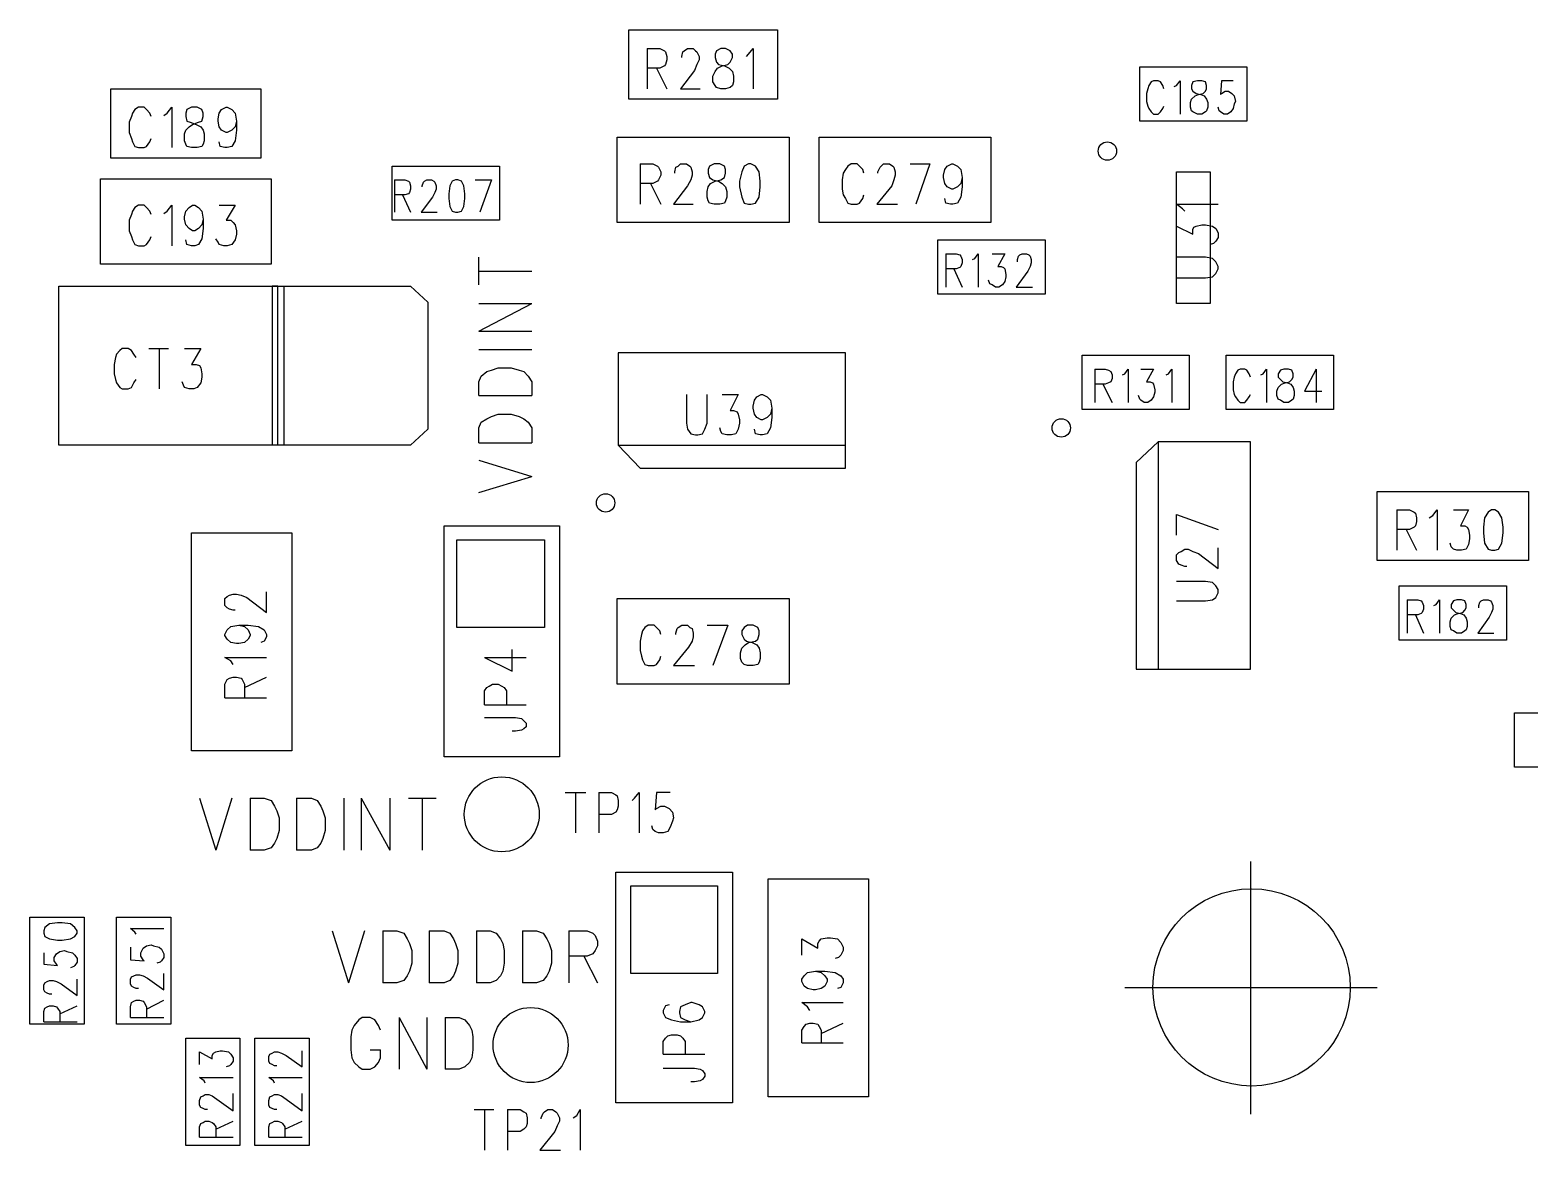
# Model space of a CAD drawing. Extents: x 11.9 to 28.1, y 10.8 to 21.2.
# Drawn here: x 18.589 to 19.889, y 17.65 to 18.621 of the extents above; entities that cross this region are included whole.
import ezdxf

# ---------------------------------------------------------------- set-up
doc = ezdxf.new("R2010")
doc.units = 0
doc.header["$MEASUREMENT"] = 0
doc.layers.add('LAYNR1', color=2, linetype='Continuous')

msp = doc.modelspace()

# ---------------------------------------------------------------- linework, layer by layer
at = {"layer": 'LAYNR1', "color": 7}
for points in [[(19.108, 18.561), (19.108, 18.621)], [(19.108, 18.621), (19.237, 18.621)], [(19.237, 18.621), (19.237, 18.561)], [(19.124, 18.605), (19.124, 18.57)], [(19.124, 18.605), (19.135, 18.605), (19.139, 18.603), (19.14, 18.602), (19.141, 18.598), (19.141, 18.595), (19.14, 18.591), (19.139, 18.59), (19.135, 18.588), (19.124, 18.588)], [(19.154, 18.597), (19.154, 18.598), (19.155, 18.602), (19.156, 18.603), (19.159, 18.605), (19.164, 18.605), (19.166, 18.603), (19.167, 18.602), (19.169, 18.598), (19.169, 18.595), (19.167, 18.591), (19.165, 18.586), (19.153, 18.57), (19.17, 18.57)], [(19.21, 18.598), (19.212, 18.6), (19.216, 18.605), (19.216, 18.57)], [(19.132, 18.588), (19.141, 18.57)], [(19.551, 18.542), (19.551, 18.589)], [(19.551, 18.589), (19.644, 18.589)], [(19.644, 18.589), (19.644, 18.542)], [(18.659, 18.51), (18.659, 18.57)], [(18.659, 18.57), (18.789, 18.57)], [(18.789, 18.57), (18.789, 18.51)], [(19.572, 18.57), (19.571, 18.573), (19.569, 18.576), (19.567, 18.577), (19.563, 18.577), (19.561, 18.576), (19.559, 18.573), (19.558, 18.57), (19.557, 18.566), (19.557, 18.559), (19.558, 18.555), (19.559, 18.553), (19.561, 18.55), (19.563, 18.548), (19.567, 18.548), (19.569, 18.55), (19.571, 18.553), (19.572, 18.555)], [(19.581, 18.572), (19.583, 18.573), (19.586, 18.577), (19.586, 18.548)], [(19.632, 18.577), (19.622, 18.577), (19.621, 18.565), (19.622, 18.566), (19.625, 18.568), (19.628, 18.568), (19.631, 18.566), (19.633, 18.564), (19.634, 18.559), (19.633, 18.557), (19.632, 18.553), (19.63, 18.55), (19.627, 18.548), (19.624, 18.548), (19.621, 18.55), (19.62, 18.551), (19.619, 18.554)], [(19.237, 18.561), (19.108, 18.561)], [(18.694, 18.546), (18.693, 18.549), (18.69, 18.552), (18.688, 18.554), (18.683, 18.554), (18.68, 18.552), (18.678, 18.549), (18.677, 18.546), (18.675, 18.541), (18.675, 18.532), (18.677, 18.527), (18.678, 18.524), (18.68, 18.52), (18.683, 18.519), (18.688, 18.519), (18.69, 18.52), (18.693, 18.524), (18.694, 18.527)], [(18.705, 18.547), (18.708, 18.549), (18.712, 18.554), (18.712, 18.519)], [(18.768, 18.542), (18.767, 18.537), (18.764, 18.534), (18.76, 18.532), (18.759, 18.532), (18.755, 18.534), (18.753, 18.537), (18.752, 18.542), (18.752, 18.544), (18.753, 18.549), (18.755, 18.552), (18.759, 18.554), (18.76, 18.554), (18.764, 18.552), (18.767, 18.549), (18.768, 18.542), (18.768, 18.534), (18.767, 18.525), (18.764, 18.52), (18.76, 18.519), (18.758, 18.519), (18.754, 18.52), (18.753, 18.524)], [(19.644, 18.542), (19.551, 18.542)], [(19.098, 18.528), (19.247, 18.528)], [(19.098, 18.454), (19.098, 18.528)], [(19.247, 18.528), (19.247, 18.454)], [(19.273, 18.528), (19.422, 18.528)], [(19.273, 18.454), (19.273, 18.528)], [(19.422, 18.528), (19.422, 18.454)], [(18.789, 18.51), (18.659, 18.51)], [(19.118, 18.505), (19.118, 18.47)], [(19.118, 18.505), (19.129, 18.505)], [(19.129, 18.505), (19.133, 18.503)], [(19.151, 18.503), (19.153, 18.505)], [(19.153, 18.505), (19.158, 18.505)], [(19.158, 18.505), (19.161, 18.503)], [(19.182, 18.505), (19.178, 18.503)], [(19.187, 18.505), (19.182, 18.505)], [(19.191, 18.503), (19.187, 18.505)], [(19.212, 18.505), (19.208, 18.503)], [(19.214, 18.505), (19.212, 18.505)], [(19.218, 18.503), (19.214, 18.505)], [(19.301, 18.505), (19.298, 18.503)], [(19.306, 18.505), (19.301, 18.505)], [(19.308, 18.503), (19.306, 18.505)], [(19.327, 18.503), (19.329, 18.505)], [(19.329, 18.505), (19.334, 18.505)], [(19.334, 18.505), (19.337, 18.503)], [(19.352, 18.505), (19.369, 18.505)], [(19.369, 18.505), (19.357, 18.47)], [(19.384, 18.503), (19.388, 18.505)], [(19.388, 18.505), (19.389, 18.505)], [(19.389, 18.505), (19.393, 18.503)], [(18.65, 18.418), (18.65, 18.492)], [(18.65, 18.492), (18.798, 18.492)], [(18.798, 18.492), (18.798, 18.418)], [(18.903, 18.456), (18.903, 18.503)], [(18.903, 18.503), (18.996, 18.503)], [(18.996, 18.503), (18.996, 18.456)], [(19.133, 18.503), (19.134, 18.502)], [(19.134, 18.502), (19.136, 18.498)], [(19.136, 18.495), (19.134, 18.491)], [(19.136, 18.498), (19.136, 18.495)], [(19.148, 18.498), (19.149, 18.502)], [(19.148, 18.497), (19.148, 18.498)], [(19.149, 18.502), (19.151, 18.503)], [(19.161, 18.503), (19.162, 18.502)], [(19.162, 18.502), (19.163, 18.498)], [(19.163, 18.495), (19.162, 18.491)], [(19.163, 18.498), (19.163, 18.495)], [(19.178, 18.503), (19.177, 18.5)], [(19.177, 18.5), (19.177, 18.497)], [(19.177, 18.497), (19.178, 18.493)], [(19.178, 18.493), (19.181, 18.491)], [(19.188, 18.491), (19.191, 18.493)], [(19.192, 18.5), (19.191, 18.503)], [(19.191, 18.493), (19.192, 18.497)], [(19.192, 18.497), (19.192, 18.5)], [(19.206, 18.498), (19.204, 18.49)], [(19.208, 18.503), (19.206, 18.498)], [(19.221, 18.498), (19.218, 18.503)], [(19.222, 18.49), (19.221, 18.498)], [(19.294, 18.497), (19.293, 18.491)], [(19.296, 18.5), (19.294, 18.497)], [(19.298, 18.503), (19.296, 18.5)], [(19.311, 18.5), (19.308, 18.503)], [(19.312, 18.497), (19.311, 18.5)], [(19.324, 18.498), (19.326, 18.502)], [(19.324, 18.497), (19.324, 18.498)], [(19.326, 18.502), (19.327, 18.503)], [(19.337, 18.503), (19.338, 18.502)], [(19.338, 18.502), (19.339, 18.498)], [(19.339, 18.495), (19.338, 18.491)], [(19.339, 18.498), (19.339, 18.495)], [(19.381, 18.495), (19.382, 18.5)], [(19.381, 18.493), (19.381, 18.495)], [(19.382, 18.488), (19.381, 18.493)], [(19.382, 18.5), (19.384, 18.503)], [(19.393, 18.503), (19.396, 18.5)], [(19.396, 18.5), (19.397, 18.493)], [(19.397, 18.493), (19.396, 18.488)], [(19.397, 18.493), (19.397, 18.485)], [(19.583, 18.384), (19.583, 18.498)], [(19.583, 18.498), (19.612, 18.498)], [(19.612, 18.498), (19.612, 18.384)], [(18.905, 18.491), (18.905, 18.463)], [(18.905, 18.491), (18.914, 18.491), (18.917, 18.49), (18.918, 18.489), (18.919, 18.486), (18.919, 18.483), (18.918, 18.48), (18.917, 18.479), (18.914, 18.478), (18.905, 18.478)], [(18.929, 18.485), (18.929, 18.486), (18.93, 18.489), (18.931, 18.49), (18.933, 18.491), (18.937, 18.491), (18.939, 18.49), (18.94, 18.489), (18.941, 18.486), (18.941, 18.483), (18.94, 18.48), (18.938, 18.476), (18.928, 18.463), (18.942, 18.463)], [(18.955, 18.49), (18.953, 18.486), (18.952, 18.479), (18.952, 18.475), (18.953, 18.468), (18.955, 18.464)], [(18.958, 18.491), (18.955, 18.49)], [(18.966, 18.479), (18.965, 18.486), (18.963, 18.49), (18.96, 18.491), (18.958, 18.491)], [(18.966, 18.475), (18.966, 18.479)], [(18.975, 18.491), (18.989, 18.491)], [(18.989, 18.491), (18.979, 18.463)], [(19.129, 18.488), (19.118, 18.488)], [(19.127, 18.488), (19.136, 18.47)], [(19.133, 18.49), (19.129, 18.488)], [(19.134, 18.491), (19.133, 18.49)], [(19.159, 18.486), (19.147, 18.47)], [(19.162, 18.491), (19.159, 18.486)], [(19.176, 18.481), (19.177, 18.485)], [(19.176, 18.476), (19.176, 18.481)], [(19.177, 18.485), (19.179, 18.488)], [(19.179, 18.488), (19.183, 18.49)], [(19.181, 18.491), (19.186, 18.49)], [(19.183, 18.49), (19.188, 18.491)], [(19.186, 18.49), (19.189, 18.488)], [(19.189, 18.488), (19.192, 18.485)], [(19.192, 18.485), (19.193, 18.481)], [(19.193, 18.481), (19.193, 18.476)], [(19.204, 18.49), (19.204, 18.485)], [(19.204, 18.485), (19.206, 18.476)], [(19.221, 18.476), (19.222, 18.485)], [(19.222, 18.485), (19.222, 18.49)], [(19.293, 18.491), (19.293, 18.483)], [(19.293, 18.483), (19.294, 18.478)], [(19.336, 18.486), (19.323, 18.47)], [(19.338, 18.491), (19.336, 18.486)], [(19.384, 18.485), (19.382, 18.488)], [(19.388, 18.483), (19.384, 18.485)], [(19.389, 18.483), (19.388, 18.483)], [(19.393, 18.485), (19.389, 18.483)], [(19.396, 18.488), (19.393, 18.485)], [(19.397, 18.485), (19.396, 18.476)], [(18.694, 18.461), (18.693, 18.464), (18.69, 18.467), (18.688, 18.469), (18.683, 18.469), (18.68, 18.467), (18.678, 18.464), (18.677, 18.461), (18.675, 18.456), (18.675, 18.447), (18.677, 18.442), (18.678, 18.439), (18.68, 18.435), (18.683, 18.434), (18.688, 18.434), (18.69, 18.435), (18.693, 18.439), (18.694, 18.442)], [(18.705, 18.462), (18.708, 18.464), (18.712, 18.469), (18.712, 18.434)], [(18.739, 18.457), (18.738, 18.452), (18.735, 18.449), (18.732, 18.447), (18.73, 18.447), (18.727, 18.449), (18.724, 18.452), (18.723, 18.457), (18.723, 18.459), (18.724, 18.464), (18.727, 18.467), (18.73, 18.469), (18.732, 18.469), (18.735, 18.467), (18.738, 18.464), (18.739, 18.457), (18.739, 18.449), (18.738, 18.44), (18.735, 18.435), (18.732, 18.434), (18.729, 18.434), (18.725, 18.435), (18.724, 18.439)], [(18.753, 18.469), (18.767, 18.469), (18.759, 18.456), (18.763, 18.456), (18.765, 18.454), (18.767, 18.452), (18.768, 18.447), (18.768, 18.444), (18.767, 18.439), (18.764, 18.435), (18.76, 18.434), (18.757, 18.434), (18.753, 18.435), (18.752, 18.437), (18.75, 18.44)], [(18.912, 18.478), (18.919, 18.463)], [(18.955, 18.464), (18.958, 18.463), (18.96, 18.463), (18.963, 18.464), (18.965, 18.468), (18.966, 18.475)], [(19.147, 18.47), (19.164, 18.47)], [(19.177, 18.473), (19.176, 18.476)], [(19.178, 18.471), (19.177, 18.473)], [(19.182, 18.47), (19.178, 18.471)], [(19.187, 18.47), (19.182, 18.47)], [(19.191, 18.471), (19.187, 18.47)], [(19.192, 18.473), (19.191, 18.471)], [(19.193, 18.476), (19.192, 18.473)], [(19.206, 18.476), (19.208, 18.471)], [(19.208, 18.471), (19.212, 18.47)], [(19.212, 18.47), (19.214, 18.47)], [(19.214, 18.47), (19.218, 18.471)], [(19.218, 18.471), (19.221, 18.476)], [(19.294, 18.478), (19.296, 18.475)], [(19.296, 18.475), (19.298, 18.471)], [(19.298, 18.471), (19.301, 18.47)], [(19.301, 18.47), (19.306, 18.47)], [(19.306, 18.47), (19.308, 18.471)], [(19.308, 18.471), (19.311, 18.475)], [(19.311, 18.475), (19.312, 18.478)], [(19.323, 18.47), (19.341, 18.47)], [(19.383, 18.471), (19.382, 18.475)], [(19.387, 18.47), (19.383, 18.471)], [(19.389, 18.47), (19.387, 18.47)], [(19.393, 18.471), (19.389, 18.47)], [(19.396, 18.476), (19.393, 18.471)], [(19.59, 18.464), (19.588, 18.466), (19.583, 18.47), (19.619, 18.47)], [(18.996, 18.456), (18.903, 18.456)], [(19.247, 18.454), (19.098, 18.454)], [(19.422, 18.454), (19.273, 18.454)], [(19.583, 18.438), (19.583, 18.451), (19.597, 18.444), (19.597, 18.448), (19.598, 18.45), (19.6, 18.451), (19.605, 18.452), (19.608, 18.452), (19.614, 18.451), (19.617, 18.449), (19.619, 18.445), (19.619, 18.441), (19.617, 18.438), (19.615, 18.436), (19.612, 18.435)], [(19.376, 18.439), (19.469, 18.439)], [(19.376, 18.392), (19.376, 18.439)], [(19.383, 18.427), (19.383, 18.398)], [(19.383, 18.427), (19.392, 18.427), (19.395, 18.426), (19.396, 18.425), (19.397, 18.422), (19.397, 18.419), (19.396, 18.416), (19.395, 18.415), (19.392, 18.414), (19.383, 18.414)], [(19.406, 18.422), (19.408, 18.423), (19.411, 18.427), (19.411, 18.398)], [(19.423, 18.427), (19.434, 18.427), (19.428, 18.416), (19.431, 18.416), (19.433, 18.415), (19.434, 18.414), (19.435, 18.409), (19.435, 18.407), (19.434, 18.403), (19.432, 18.4), (19.429, 18.398), (19.426, 18.398), (19.423, 18.4), (19.421, 18.401), (19.42, 18.404)], [(19.445, 18.42), (19.445, 18.422), (19.446, 18.425), (19.447, 18.426), (19.449, 18.427), (19.453, 18.427), (19.455, 18.426), (19.456, 18.425), (19.457, 18.422), (19.457, 18.419), (19.456, 18.416), (19.454, 18.412), (19.444, 18.398), (19.458, 18.398)], [(19.469, 18.439), (19.469, 18.392)], [(18.798, 18.418), (18.65, 18.418)], [(18.978, 18.4), (18.978, 18.424)], [(19.39, 18.414), (19.397, 18.398)], [(19.583, 18.406), (19.608, 18.406), (19.614, 18.407), (19.617, 18.41), (19.619, 18.414), (19.619, 18.416), (19.617, 18.42), (19.614, 18.423), (19.608, 18.424), (19.583, 18.424)], [(18.978, 18.412), (19.024, 18.412)], [(18.614, 18.399), (18.919, 18.399)], [(18.614, 18.261), (18.614, 18.399)], [(18.804, 18.399), (18.799, 18.399)], [(18.799, 18.399), (18.799, 18.261)], [(18.804, 18.261), (18.804, 18.399)], [(18.809, 18.399), (18.809, 18.261)], [(18.919, 18.399), (18.934, 18.385)], [(19.469, 18.392), (19.376, 18.392)], [(18.934, 18.385), (18.934, 18.275)], [(18.978, 18.36), (19.024, 18.384)], [(18.978, 18.384), (19.024, 18.384)], [(19.612, 18.384), (19.583, 18.384)], [(18.978, 18.36), (19.024, 18.36)], [(18.663, 18.337), (18.662, 18.331)], [(18.664, 18.34), (18.663, 18.337)], [(18.667, 18.343), (18.664, 18.34)], [(18.669, 18.345), (18.667, 18.343)], [(18.674, 18.345), (18.669, 18.345)], [(18.677, 18.343), (18.674, 18.345)], [(18.679, 18.34), (18.677, 18.343)], [(18.681, 18.337), (18.679, 18.34)], [(18.692, 18.345), (18.709, 18.345)], [(18.701, 18.345), (18.701, 18.31)], [(18.723, 18.345), (18.737, 18.345)], [(18.737, 18.345), (18.729, 18.331)], [(18.978, 18.344), (19.024, 18.344)], [(19.296, 18.341), (19.099, 18.341)], [(19.099, 18.341), (19.099, 18.261)], [(19.296, 18.241), (19.296, 18.341)], [(19.501, 18.292), (19.501, 18.339)], [(19.501, 18.339), (19.594, 18.339)], [(19.594, 18.339), (19.594, 18.292)], [(19.626, 18.339), (19.719, 18.339)], [(19.626, 18.292), (19.626, 18.339)], [(19.719, 18.339), (19.719, 18.292)], [(18.662, 18.331), (18.662, 18.323)], [(18.662, 18.323), (18.663, 18.318)], [(18.729, 18.331), (18.733, 18.331)], [(18.733, 18.331), (18.736, 18.33)], [(18.736, 18.33), (18.737, 18.328)], [(18.737, 18.328), (18.738, 18.323)], [(18.738, 18.323), (18.738, 18.32)], [(18.98, 18.321), (18.985, 18.325)], [(18.985, 18.325), (18.989, 18.326)], [(18.989, 18.326), (18.995, 18.328)], [(18.995, 18.328), (19.006, 18.328)], [(19.006, 18.328), (19.013, 18.326)], [(19.013, 18.326), (19.017, 18.325)], [(19.017, 18.325), (19.021, 18.321)], [(19.512, 18.327), (19.512, 18.298)], [(19.512, 18.327), (19.521, 18.327), (19.524, 18.326), (19.526, 18.325), (19.527, 18.322), (19.527, 18.319), (19.526, 18.316), (19.524, 18.315), (19.521, 18.314), (19.512, 18.314)], [(19.536, 18.322), (19.538, 18.323), (19.541, 18.327), (19.541, 18.298)], [(19.552, 18.327), (19.563, 18.327), (19.557, 18.316), (19.56, 18.316), (19.562, 18.315), (19.563, 18.314), (19.564, 18.309)], [(19.574, 18.322), (19.576, 18.323)], [(19.576, 18.323), (19.579, 18.327), (19.579, 18.298)], [(19.647, 18.32), (19.646, 18.323), (19.644, 18.326), (19.642, 18.327), (19.638, 18.327), (19.636, 18.326), (19.634, 18.323), (19.633, 18.32), (19.632, 18.316), (19.632, 18.309), (19.633, 18.305), (19.634, 18.303), (19.636, 18.3), (19.638, 18.298), (19.642, 18.298), (19.644, 18.3), (19.646, 18.303), (19.647, 18.305)], [(19.656, 18.322), (19.658, 18.323), (19.661, 18.327), (19.661, 18.298)], [(19.704, 18.327), (19.694, 18.308), (19.709, 18.308)], [(19.704, 18.327), (19.704, 18.298)], [(18.663, 18.318), (18.664, 18.315)], [(18.664, 18.315), (18.667, 18.311)], [(18.667, 18.311), (18.669, 18.31)], [(18.669, 18.31), (18.674, 18.31)], [(18.674, 18.31), (18.677, 18.311)], [(18.677, 18.311), (18.679, 18.315)], [(18.679, 18.315), (18.681, 18.318)], [(18.722, 18.313), (18.721, 18.316)], [(18.723, 18.311), (18.722, 18.313)], [(18.727, 18.31), (18.723, 18.311)], [(18.731, 18.31), (18.727, 18.31)], [(18.734, 18.311), (18.731, 18.31)], [(18.737, 18.315), (18.734, 18.311)], [(18.738, 18.32), (18.737, 18.315)], [(18.978, 18.316), (18.98, 18.321)], [(18.978, 18.304), (18.978, 18.316)], [(19.021, 18.321), (19.024, 18.316)], [(19.024, 18.316), (19.024, 18.304)], [(19.519, 18.314), (19.527, 18.298)], [(18.978, 18.304), (19.024, 18.304)], [(19.158, 18.305), (19.158, 18.28)], [(19.176, 18.28), (19.176, 18.305)], [(19.189, 18.305), (19.203, 18.305)], [(19.203, 18.305), (19.196, 18.291)], [(19.216, 18.295), (19.217, 18.3)], [(19.217, 18.3), (19.219, 18.303)], [(19.219, 18.303), (19.223, 18.305)], [(19.223, 18.305), (19.224, 18.305)], [(19.224, 18.305), (19.228, 18.303)], [(19.228, 18.303), (19.231, 18.3)], [(19.231, 18.3), (19.232, 18.293)], [(19.564, 18.307), (19.563, 18.303), (19.561, 18.3), (19.558, 18.298), (19.555, 18.298), (19.552, 18.3), (19.551, 18.301), (19.55, 18.304)], [(19.564, 18.309), (19.564, 18.307)], [(18.98, 18.281), (18.985, 18.284)], [(18.985, 18.284), (18.989, 18.286)], [(18.989, 18.286), (18.995, 18.288)], [(18.995, 18.288), (19.006, 18.288)], [(19.006, 18.288), (19.013, 18.286)], [(19.013, 18.286), (19.017, 18.284)], [(19.017, 18.284), (19.021, 18.281)], [(19.196, 18.291), (19.199, 18.291)], [(19.199, 18.291), (19.202, 18.29)], [(19.202, 18.29), (19.203, 18.288)], [(19.203, 18.288), (19.204, 18.283)], [(19.216, 18.293), (19.216, 18.295)], [(19.217, 18.288), (19.216, 18.293)], [(19.219, 18.285), (19.217, 18.288)], [(19.223, 18.283), (19.219, 18.285)], [(19.228, 18.285), (19.224, 18.283)], [(19.231, 18.288), (19.228, 18.285)], [(19.232, 18.293), (19.231, 18.288)], [(19.232, 18.285), (19.231, 18.276)], [(19.232, 18.293), (19.232, 18.285)], [(19.594, 18.292), (19.501, 18.292)], [(19.719, 18.292), (19.626, 18.292)], [(18.934, 18.275), (18.919, 18.261)], [(18.978, 18.276), (18.98, 18.281)], [(18.978, 18.263), (18.978, 18.276)], [(19.021, 18.281), (19.024, 18.276)], [(19.024, 18.276), (19.024, 18.263)], [(19.158, 18.28), (19.159, 18.275)], [(19.159, 18.275), (19.162, 18.271)], [(19.162, 18.271), (19.166, 18.27)], [(19.168, 18.27), (19.172, 18.271)], [(19.172, 18.271), (19.174, 18.275)], [(19.174, 18.275), (19.176, 18.28)], [(19.188, 18.273), (19.187, 18.276)], [(19.189, 18.271), (19.188, 18.273)], [(19.193, 18.27), (19.189, 18.271)], [(19.201, 18.271), (19.197, 18.27)], [(19.203, 18.275), (19.201, 18.271)], [(19.204, 18.28), (19.203, 18.275)], [(19.204, 18.283), (19.204, 18.28)], [(19.218, 18.271), (19.217, 18.275)], [(19.222, 18.27), (19.218, 18.271)], [(19.224, 18.283), (19.223, 18.283)], [(19.228, 18.271), (19.224, 18.27)], [(19.231, 18.276), (19.228, 18.271)], [(18.919, 18.261), (18.614, 18.261)], [(18.809, 18.261), (18.804, 18.261)], [(18.978, 18.263), (19.024, 18.263)], [(19.099, 18.261), (19.118, 18.241)], [(19.099, 18.261), (19.296, 18.261)], [(19.166, 18.27), (19.168, 18.27)], [(19.197, 18.27), (19.193, 18.27)], [(19.224, 18.27), (19.222, 18.27)], [(19.567, 18.264), (19.548, 18.246)], [(19.647, 18.264), (19.567, 18.264)], [(19.567, 18.264), (19.567, 18.067)], [(19.647, 18.067), (19.647, 18.264)], [(18.978, 18.248), (19.024, 18.234)], [(19.548, 18.246), (19.548, 18.067)], [(18.978, 18.22), (19.024, 18.234)], [(19.118, 18.241), (19.296, 18.241)], [(19.757, 18.161), (19.757, 18.221)], [(19.757, 18.221), (19.888, 18.221)], [(19.888, 18.221), (19.888, 18.161)], [(19.583, 18.201), (19.619, 18.188)], [(19.583, 18.183), (19.583, 18.201)], [(19.774, 18.205), (19.774, 18.17)], [(19.774, 18.205), (19.785, 18.205), (19.789, 18.203), (19.79, 18.202), (19.791, 18.198), (19.791, 18.195), (19.79, 18.191), (19.789, 18.19), (19.785, 18.188), (19.774, 18.188)], [(19.802, 18.198), (19.805, 18.2), (19.809, 18.205), (19.809, 18.17)], [(19.823, 18.205), (19.836, 18.205), (19.829, 18.191), (19.833, 18.191), (19.835, 18.19), (19.836, 18.188), (19.837, 18.183), (19.837, 18.18), (19.836, 18.175), (19.834, 18.171), (19.83, 18.17), (19.826, 18.17), (19.823, 18.171), (19.821, 18.173), (19.82, 18.176)], [(18.729, 17.996), (18.729, 18.185)], [(18.729, 18.185), (18.816, 18.185)], [(18.816, 18.185), (18.816, 17.996)], [(18.948, 17.991), (18.948, 18.191)], [(18.948, 18.191), (19.048, 18.191)], [(19.048, 18.191), (19.048, 17.991)], [(19.782, 18.188), (19.791, 18.17)], [(18.959, 18.103), (18.959, 18.179)], [(18.959, 18.179), (19.035, 18.179)], [(19.035, 18.179), (19.035, 18.103)], [(19.583, 18.166), (19.585, 18.168)], [(19.585, 18.168), (19.587, 18.169)], [(19.587, 18.169), (19.59, 18.171)], [(19.59, 18.171), (19.593, 18.171)], [(19.593, 18.171), (19.597, 18.169)], [(19.597, 18.169), (19.602, 18.167)], [(19.619, 18.154), (19.619, 18.172)], [(19.583, 18.161), (19.583, 18.166)], [(19.585, 18.158), (19.583, 18.161)], [(19.587, 18.157), (19.585, 18.158)], [(19.59, 18.156), (19.587, 18.157)], [(19.592, 18.156), (19.59, 18.156)], [(19.602, 18.167), (19.619, 18.154)], [(19.888, 18.161), (19.757, 18.161)], [(19.608, 18.143), (19.583, 18.143)], [(19.614, 18.142), (19.608, 18.143)], [(19.617, 18.139), (19.614, 18.142)], [(18.767, 18.118), (18.765, 18.118), (18.762, 18.119), (18.76, 18.12), (18.758, 18.122), (18.758, 18.128), (18.76, 18.13), (18.762, 18.131), (18.765, 18.132), (18.768, 18.132), (18.772, 18.131), (18.777, 18.129), (18.794, 18.116), (18.794, 18.134)], [(19.614, 18.127), (19.617, 18.129)], [(19.619, 18.136), (19.617, 18.139)], [(19.617, 18.129), (19.619, 18.133)], [(19.619, 18.133), (19.619, 18.136)], [(19.776, 18.092), (19.776, 18.139)], [(19.776, 18.139), (19.869, 18.139)], [(19.869, 18.139), (19.869, 18.092)], [(19.098, 18.128), (19.247, 18.128)], [(19.098, 18.054), (19.098, 18.128)], [(19.247, 18.128), (19.247, 18.054)], [(19.583, 18.126), (19.608, 18.126)], [(19.608, 18.126), (19.614, 18.127)], [(19.783, 18.127), (19.783, 18.098)], [(19.783, 18.127), (19.792, 18.127), (19.795, 18.126), (19.796, 18.125), (19.797, 18.122), (19.797, 18.119), (19.796, 18.116), (19.795, 18.115), (19.792, 18.114), (19.783, 18.114)], [(19.806, 18.122), (19.808, 18.123), (19.811, 18.127), (19.811, 18.098)], [(19.845, 18.12), (19.845, 18.122), (19.846, 18.125), (19.847, 18.126), (19.849, 18.127), (19.853, 18.127), (19.855, 18.126), (19.856, 18.125), (19.857, 18.122), (19.857, 18.119), (19.856, 18.116), (19.854, 18.112), (19.844, 18.098), (19.858, 18.098)], [(18.77, 18.105), (18.775, 18.104), (18.778, 18.101), (18.78, 18.097), (18.78, 18.096), (18.778, 18.093), (18.775, 18.09), (18.77, 18.089), (18.768, 18.089), (18.763, 18.09), (18.76, 18.093), (18.758, 18.096), (18.758, 18.097), (18.76, 18.101), (18.763, 18.104), (18.77, 18.105), (18.778, 18.105), (18.787, 18.104), (18.792, 18.101), (18.794, 18.097), (18.794, 18.095), (18.792, 18.091), (18.789, 18.09)], [(19.035, 18.103), (18.959, 18.103)], [(19.136, 18.097), (19.135, 18.1), (19.132, 18.103), (19.13, 18.105), (19.125, 18.105), (19.122, 18.103), (19.12, 18.1), (19.119, 18.097), (19.118, 18.091), (19.118, 18.083), (19.119, 18.078), (19.12, 18.075), (19.122, 18.071), (19.125, 18.07), (19.13, 18.07), (19.132, 18.071), (19.135, 18.075), (19.136, 18.078)], [(19.149, 18.097), (19.149, 18.098), (19.15, 18.102), (19.151, 18.103), (19.154, 18.105), (19.159, 18.105), (19.161, 18.103), (19.163, 18.102), (19.164, 18.098), (19.164, 18.095), (19.163, 18.091), (19.16, 18.086), (19.147, 18.07), (19.165, 18.07)], [(19.176, 18.105), (19.194, 18.105)], [(19.194, 18.105), (19.181, 18.07)], [(19.79, 18.114), (19.797, 18.098)], [(19.869, 18.092), (19.776, 18.092)], [(18.765, 18.071), (18.763, 18.074), (18.758, 18.077), (18.794, 18.077)], [(18.983, 18.077), (19.007, 18.065), (19.007, 18.084)], [(18.983, 18.077), (19.019, 18.077)], [(19.548, 18.067), (19.647, 18.067)], [(18.758, 18.042), (18.758, 18.054), (18.76, 18.058), (18.762, 18.059), (18.765, 18.06), (18.768, 18.06), (18.772, 18.059), (18.773, 18.058), (18.775, 18.054), (18.775, 18.042)], [(18.775, 18.051), (18.794, 18.06)], [(18.983, 18.036), (18.983, 18.048), (18.985, 18.051), (18.987, 18.052), (18.99, 18.054), (18.995, 18.054), (18.998, 18.052), (19, 18.051), (19.002, 18.048), (19.002, 18.036)], [(19.247, 18.054), (19.098, 18.054)], [(18.758, 18.042), (18.794, 18.042)], [(18.983, 18.036), (19.019, 18.036)], [(18.983, 18.025), (19.01, 18.025), (19.015, 18.024), (19.017, 18.022), (19.019, 18.02), (19.019, 18.017), (19.017, 18.015), (19.015, 18.014), (19.01, 18.013), (19.007, 18.013)], [(19.876, 18.029), (19.969, 18.029)], [(19.876, 17.982), (19.876, 18.029)], [(18.816, 17.996), (18.729, 17.996)], [(19.048, 17.991), (18.948, 17.991)], [(19.969, 17.982), (19.876, 17.982)], [(19.053, 17.96), (19.071, 17.96)], [(19.062, 17.96), (19.062, 17.925)], [(19.082, 17.96), (19.082, 17.925)], [(19.082, 17.96), (19.093, 17.96)], [(19.093, 17.96), (19.097, 17.958)], [(19.113, 17.955), (19.117, 17.96)], [(19.117, 17.96), (19.117, 17.925)], [(19.132, 17.96), (19.131, 17.945)], [(19.144, 17.96), (19.132, 17.96)], [(18.736, 17.955), (18.75, 17.91)], [(18.764, 17.955), (18.75, 17.91)], [(18.78, 17.955), (18.78, 17.91)], [(18.78, 17.955), (18.792, 17.955), (18.798, 17.953), (18.801, 17.948), (18.803, 17.944)], [(18.82, 17.955), (18.82, 17.91)], [(18.82, 17.955), (18.833, 17.955), (18.838, 17.953), (18.841, 17.948), (18.843, 17.944)], [(18.861, 17.955), (18.861, 17.91)], [(18.876, 17.955), (18.876, 17.91)], [(18.876, 17.955), (18.901, 17.91)], [(18.901, 17.955), (18.901, 17.91)], [(18.917, 17.955), (18.941, 17.955)], [(18.929, 17.955), (18.929, 17.91)], [(19.097, 17.958), (19.098, 17.957)], [(19.098, 17.957), (19.099, 17.953)], [(19.099, 17.948), (19.098, 17.945)], [(19.099, 17.953), (19.099, 17.948)], [(19.111, 17.953), (19.113, 17.955)], [(19.132, 17.946), (19.136, 17.948)], [(19.136, 17.948), (19.139, 17.948)], [(19.139, 17.948), (19.143, 17.946)], [(18.803, 17.944), (18.805, 17.938), (18.805, 17.927)], [(18.843, 17.944), (18.845, 17.938), (18.845, 17.927)], [(19.093, 17.941), (19.082, 17.941)], [(19.097, 17.943), (19.093, 17.941)], [(19.098, 17.945), (19.097, 17.943)], [(19.131, 17.945), (19.132, 17.946)], [(19.143, 17.946), (19.146, 17.943)], [(19.146, 17.935), (19.144, 17.93)], [(19.146, 17.943), (19.147, 17.938)], [(19.147, 17.938), (19.146, 17.935)], [(18.805, 17.927), (18.803, 17.92), (18.801, 17.916), (18.798, 17.912), (18.792, 17.91)], [(18.845, 17.927), (18.843, 17.92), (18.841, 17.916), (18.838, 17.912), (18.833, 17.91)], [(19.129, 17.928), (19.128, 17.931)], [(19.131, 17.926), (19.129, 17.928)], [(19.134, 17.925), (19.131, 17.926)], [(19.138, 17.925), (19.134, 17.925)], [(19.142, 17.926), (19.138, 17.925)], [(19.144, 17.93), (19.142, 17.926)], [(18.792, 17.91), (18.78, 17.91)], [(18.833, 17.91), (18.82, 17.91)], [(19.647, 17.9), (19.647, 17.681)], [(19.097, 17.691), (19.097, 17.891)], [(19.097, 17.891), (19.198, 17.891)], [(19.198, 17.891), (19.198, 17.691)], [(19.229, 17.696), (19.229, 17.885)], [(19.229, 17.885), (19.316, 17.885)], [(19.316, 17.885), (19.316, 17.696)], [(19.11, 17.803), (19.11, 17.879)], [(19.11, 17.879), (19.185, 17.879)], [(19.185, 17.879), (19.185, 17.803)], [(18.589, 17.759), (18.589, 17.852)], [(18.589, 17.852), (18.636, 17.852)], [(18.636, 17.852), (18.636, 17.759)], [(18.664, 17.759), (18.664, 17.852)], [(18.664, 17.852), (18.711, 17.852)], [(18.711, 17.852), (18.711, 17.759)], [(18.681, 17.837), (18.68, 17.839), (18.676, 17.842), (18.705, 17.842)], [(18.851, 17.84), (18.865, 17.795)], [(18.879, 17.84), (18.865, 17.795)], [(18.895, 17.84), (18.895, 17.795)], [(18.895, 17.84), (18.907, 17.84), (18.913, 17.838), (18.916, 17.833), (18.918, 17.829)], [(18.935, 17.84), (18.935, 17.795)], [(18.935, 17.84), (18.948, 17.84), (18.953, 17.838), (18.956, 17.833), (18.958, 17.829)], [(18.976, 17.84), (18.976, 17.795)], [(18.976, 17.84), (18.988, 17.84), (18.993, 17.838), (18.997, 17.833), (18.999, 17.829)], [(19.016, 17.84), (19.016, 17.795)], [(19.016, 17.84), (19.028, 17.84), (19.034, 17.838), (19.037, 17.833), (19.039, 17.829)], [(19.056, 17.84), (19.056, 17.795)], [(19.056, 17.84), (19.072, 17.84), (19.077, 17.838), (19.079, 17.836), (19.081, 17.831), (19.081, 17.827), (19.079, 17.823), (19.077, 17.82), (19.072, 17.818), (19.056, 17.818)], [(19.258, 17.819), (19.258, 17.833), (19.272, 17.825), (19.272, 17.829), (19.273, 17.831), (19.275, 17.833), (19.28, 17.834), (19.283, 17.834), (19.289, 17.833), (19.292, 17.83), (19.294, 17.826), (19.294, 17.823), (19.292, 17.819), (19.29, 17.817), (19.287, 17.816)], [(18.601, 17.821), (18.601, 17.811), (18.613, 17.81), (18.612, 17.811), (18.61, 17.814), (18.61, 17.817)], [(18.61, 17.817), (18.612, 17.82), (18.615, 17.822), (18.619, 17.823), (18.621, 17.822), (18.626, 17.821), (18.628, 17.819), (18.63, 17.816), (18.63, 17.813), (18.628, 17.81), (18.627, 17.809), (18.624, 17.808)], [(18.676, 17.826), (18.676, 17.815), (18.688, 17.814), (18.687, 17.815), (18.685, 17.818), (18.685, 17.821), (18.687, 17.825), (18.69, 17.827), (18.694, 17.828), (18.696, 17.827), (18.701, 17.826), (18.703, 17.824), (18.705, 17.82), (18.705, 17.817), (18.703, 17.814), (18.702, 17.813), (18.699, 17.812)], [(18.918, 17.829), (18.92, 17.823), (18.92, 17.812)], [(18.958, 17.829), (18.96, 17.823), (18.96, 17.812)], [(18.999, 17.829), (19, 17.823), (19, 17.812)], [(19.039, 17.829), (19.041, 17.823), (19.041, 17.812)], [(19.069, 17.818), (19.081, 17.795)], [(18.92, 17.812), (18.918, 17.805), (18.916, 17.801), (18.913, 17.797), (18.907, 17.795)], [(18.96, 17.812), (18.958, 17.805), (18.956, 17.801), (18.953, 17.797), (18.948, 17.795)], [(19, 17.812), (18.999, 17.805), (18.997, 17.801), (18.993, 17.797), (18.988, 17.795)], [(19.041, 17.812), (19.039, 17.805), (19.037, 17.801), (19.034, 17.797), (19.028, 17.795)], [(19.27, 17.805), (19.275, 17.804), (19.278, 17.801), (19.28, 17.798), (19.28, 17.796), (19.278, 17.792), (19.275, 17.79), (19.27, 17.789), (19.268, 17.789), (19.263, 17.79), (19.26, 17.792), (19.258, 17.796), (19.258, 17.798), (19.26, 17.801), (19.263, 17.804), (19.27, 17.805), (19.278, 17.805), (19.287, 17.804), (19.292, 17.801), (19.294, 17.798), (19.294, 17.795), (19.292, 17.791), (19.289, 17.79)], [(18.608, 17.785), (18.606, 17.785), (18.604, 17.786), (18.602, 17.787), (18.601, 17.789), (18.601, 17.793), (18.602, 17.795), (18.604, 17.796), (18.606, 17.797), (18.609, 17.797), (18.612, 17.796), (18.616, 17.794)], [(18.616, 17.794), (18.63, 17.784), (18.63, 17.798)], [(18.683, 17.79), (18.681, 17.79), (18.679, 17.791), (18.677, 17.792), (18.676, 17.794), (18.676, 17.798), (18.677, 17.8), (18.679, 17.801), (18.681, 17.802), (18.684, 17.802), (18.687, 17.801), (18.691, 17.799), (18.705, 17.789), (18.705, 17.803)], [(18.907, 17.795), (18.895, 17.795)], [(18.948, 17.795), (18.935, 17.795)], [(18.988, 17.795), (18.976, 17.795)], [(19.028, 17.795), (19.016, 17.795)], [(19.185, 17.803), (19.11, 17.803)], [(19.538, 17.791), (19.757, 17.791)], [(18.676, 17.765), (18.676, 17.774), (18.677, 17.778), (18.679, 17.779), (18.681, 17.78), (18.684, 17.78), (18.687, 17.779), (18.688, 17.778), (18.69, 17.774), (18.69, 17.765)], [(18.69, 17.772), (18.705, 17.78)], [(19.143, 17.776), (19.14, 17.775), (19.138, 17.771), (19.138, 17.769), (19.14, 17.765), (19.145, 17.763), (19.153, 17.761), (19.162, 17.761), (19.169, 17.763), (19.172, 17.765), (19.174, 17.769), (19.174, 17.77), (19.172, 17.774), (19.169, 17.776), (19.163, 17.778), (19.162, 17.778), (19.157, 17.776), (19.153, 17.774), (19.152, 17.77), (19.152, 17.769), (19.153, 17.765), (19.157, 17.763), (19.162, 17.761)], [(19.265, 17.771), (19.263, 17.774), (19.258, 17.778), (19.294, 17.778)], [(18.601, 17.761), (18.601, 17.77), (18.602, 17.773), (18.604, 17.774), (18.606, 17.775), (18.609, 17.775), (18.612, 17.774), (18.613, 17.773), (18.615, 17.77), (18.615, 17.761)], [(18.615, 17.768), (18.63, 17.775)], [(18.676, 17.765), (18.705, 17.765)], [(18.893, 17.754), (18.891, 17.758), (18.888, 17.763), (18.884, 17.765), (18.877, 17.765), (18.874, 17.763), (18.87, 17.758), (18.868, 17.754)], [(18.909, 17.765), (18.909, 17.72)], [(18.909, 17.765), (18.933, 17.72)], [(18.933, 17.765), (18.933, 17.72)], [(18.949, 17.765), (18.949, 17.72)], [(18.949, 17.765), (18.961, 17.765), (18.966, 17.763), (18.97, 17.758), (18.972, 17.754)], [(18.636, 17.759), (18.589, 17.759)], [(18.601, 17.761), (18.63, 17.761)], [(18.711, 17.759), (18.664, 17.759)], [(18.868, 17.754), (18.867, 17.748), (18.867, 17.737)], [(18.972, 17.754), (18.973, 17.748), (18.973, 17.737)], [(19.258, 17.743), (19.258, 17.754), (19.26, 17.757), (19.262, 17.759), (19.265, 17.76), (19.268, 17.76), (19.272, 17.759), (19.273, 17.757), (19.275, 17.754), (19.275, 17.743)], [(19.275, 17.751), (19.294, 17.76)], [(18.724, 17.654), (18.724, 17.747)], [(18.724, 17.747), (18.771, 17.747)], [(18.771, 17.747), (18.771, 17.654)], [(18.784, 17.654), (18.784, 17.747)], [(18.784, 17.747), (18.831, 17.747)], [(18.831, 17.747), (18.831, 17.654)], [(19.138, 17.733), (19.138, 17.744), (19.14, 17.747), (19.142, 17.749), (19.145, 17.75), (19.15, 17.75), (19.153, 17.749), (19.155, 17.747), (19.157, 17.744), (19.157, 17.733)], [(19.258, 17.743), (19.294, 17.743)], [(18.736, 17.724), (18.736, 17.735), (18.747, 17.729), (18.747, 17.732), (18.748, 17.734)], [(18.748, 17.734), (18.75, 17.735), (18.754, 17.736), (18.756, 17.736), (18.761, 17.735), (18.763, 17.733), (18.765, 17.73), (18.765, 17.727), (18.763, 17.724), (18.762, 17.723)], [(18.801, 17.723), (18.799, 17.724), (18.797, 17.725), (18.796, 17.727), (18.796, 17.731), (18.797, 17.733), (18.799, 17.734)], [(18.799, 17.734), (18.801, 17.735), (18.804, 17.735), (18.807, 17.734)], [(18.807, 17.734), (18.811, 17.732), (18.825, 17.722), (18.825, 17.736)], [(18.867, 17.737), (18.868, 17.73), (18.87, 17.726), (18.874, 17.722), (18.877, 17.72)], [(18.884, 17.72), (18.888, 17.722), (18.891, 17.726), (18.893, 17.73), (18.893, 17.737)], [(18.884, 17.737), (18.893, 17.737)], [(18.973, 17.737), (18.972, 17.73), (18.97, 17.726), (18.966, 17.722), (18.961, 17.72)], [(19.138, 17.733), (19.174, 17.733)], [(18.741, 17.708), (18.74, 17.71), (18.736, 17.713), (18.765, 17.713)], [(18.762, 17.723), (18.759, 17.722)], [(18.801, 17.708), (18.8, 17.71), (18.796, 17.713), (18.825, 17.713)], [(18.803, 17.723), (18.801, 17.723)], [(18.877, 17.72), (18.884, 17.72)], [(18.961, 17.72), (18.949, 17.72)], [(19.138, 17.721), (19.165, 17.721), (19.17, 17.72), (19.172, 17.719), (19.174, 17.716), (19.174, 17.714), (19.172, 17.711), (19.17, 17.71), (19.165, 17.709), (19.162, 17.709)], [(18.736, 17.689), (18.736, 17.693), (18.737, 17.696), (18.739, 17.697), (18.741, 17.698), (18.744, 17.698), (18.747, 17.697), (18.751, 17.694), (18.765, 17.684), (18.765, 17.699)], [(18.743, 17.685), (18.741, 17.685), (18.739, 17.686), (18.737, 17.687), (18.736, 17.689)], [(18.796, 17.689), (18.796, 17.693), (18.797, 17.696), (18.799, 17.697), (18.801, 17.698), (18.804, 17.698), (18.807, 17.697), (18.811, 17.694), (18.825, 17.684), (18.825, 17.699)], [(18.803, 17.685), (18.801, 17.685), (18.799, 17.686), (18.797, 17.687), (18.796, 17.689)], [(19.198, 17.691), (19.097, 17.691)], [(19.316, 17.696), (19.229, 17.696)], [(18.736, 17.661), (18.736, 17.67), (18.737, 17.673), (18.739, 17.674), (18.741, 17.675), (18.744, 17.675), (18.747, 17.674), (18.748, 17.673), (18.75, 17.67), (18.75, 17.661)], [(18.75, 17.668), (18.765, 17.675)], [(18.796, 17.661), (18.796, 17.67), (18.797, 17.673), (18.799, 17.674), (18.801, 17.675), (18.804, 17.675), (18.807, 17.674), (18.808, 17.673), (18.81, 17.67), (18.81, 17.661)], [(18.81, 17.668), (18.825, 17.675)], [(18.974, 17.685), (18.991, 17.685)], [(18.983, 17.685), (18.983, 17.65)], [(19.003, 17.685), (19.003, 17.65)], [(19.003, 17.685), (19.014, 17.685), (19.017, 17.683), (19.019, 17.682), (19.02, 17.678), (19.02, 17.673), (19.019, 17.67), (19.017, 17.668), (19.014, 17.666), (19.003, 17.666)], [(19.032, 17.677), (19.032, 17.678), (19.034, 17.682), (19.035, 17.683), (19.038, 17.685), (19.042, 17.685), (19.045, 17.683), (19.046, 17.682), (19.048, 17.678), (19.048, 17.675), (19.046, 17.671), (19.044, 17.666), (19.031, 17.65), (19.049, 17.65)], [(19.06, 17.678), (19.063, 17.68), (19.066, 17.685), (19.066, 17.65)], [(18.736, 17.661), (18.765, 17.661)], [(18.796, 17.661), (18.825, 17.661)], [(18.771, 17.654), (18.724, 17.654)], [(18.831, 17.654), (18.784, 17.654)]]:
    msp.add_lwpolyline(points, dxfattribs=at)
for points in [[(19.188, 18.605), (19.184, 18.603), (19.183, 18.6), (19.183, 18.597), (19.184, 18.593), (19.186, 18.591), (19.191, 18.59), (19.195, 18.588), (19.198, 18.585), (19.199, 18.581), (19.199, 18.576), (19.198, 18.573), (19.196, 18.571), (19.192, 18.57), (19.188, 18.57), (19.184, 18.571), (19.183, 18.573), (19.181, 18.576), (19.181, 18.581), (19.183, 18.585), (19.185, 18.588), (19.189, 18.59), (19.194, 18.591), (19.196, 18.593), (19.198, 18.597), (19.198, 18.6), (19.196, 18.603), (19.192, 18.605), (19.188, 18.605)], [(19.601, 18.577), (19.597, 18.576), (19.596, 18.573), (19.596, 18.57), (19.597, 18.568), (19.6, 18.566), (19.604, 18.565), (19.607, 18.564), (19.609, 18.561), (19.61, 18.558), (19.61, 18.554), (19.609, 18.551), (19.608, 18.55), (19.605, 18.548), (19.601, 18.548), (19.597, 18.55), (19.596, 18.551), (19.595, 18.554), (19.595, 18.558), (19.596, 18.561), (19.599, 18.564), (19.602, 18.565), (19.606, 18.566), (19.608, 18.568), (19.609, 18.57), (19.609, 18.573), (19.608, 18.576), (19.605, 18.577), (19.601, 18.577)], [(18.729, 18.554), (18.725, 18.552), (18.724, 18.549), (18.724, 18.546), (18.725, 18.542), (18.728, 18.541), (18.733, 18.539), (18.737, 18.537), (18.739, 18.534), (18.74, 18.531), (18.74, 18.525), (18.739, 18.522), (18.738, 18.52), (18.734, 18.519), (18.729, 18.519), (18.725, 18.52), (18.724, 18.522), (18.723, 18.525), (18.723, 18.531), (18.724, 18.534), (18.727, 18.537), (18.73, 18.539), (18.735, 18.541), (18.738, 18.542), (18.739, 18.546), (18.739, 18.549), (18.738, 18.552), (18.734, 18.554), (18.729, 18.554)], [(19.676, 18.327), (19.673, 18.326), (19.671, 18.323), (19.671, 18.32), (19.673, 18.318), (19.675, 18.316), (19.679, 18.315), (19.682, 18.314), (19.684, 18.311), (19.685, 18.308), (19.685, 18.304), (19.684, 18.301), (19.683, 18.3), (19.68, 18.298), (19.676, 18.298), (19.673, 18.3), (19.671, 18.301), (19.67, 18.304), (19.67, 18.308), (19.671, 18.311), (19.674, 18.314), (19.677, 18.315), (19.681, 18.316), (19.683, 18.318), (19.684, 18.32), (19.684, 18.323), (19.683, 18.326), (19.68, 18.327), (19.676, 18.327)], [(19.856, 18.205), (19.853, 18.203), (19.85, 18.198), (19.849, 18.19), (19.849, 18.185), (19.85, 18.176), (19.853, 18.171), (19.856, 18.17), (19.859, 18.17), (19.862, 18.171), (19.865, 18.176), (19.866, 18.185), (19.866, 18.19), (19.865, 18.198), (19.862, 18.203), (19.859, 18.205), (19.856, 18.205)], [(19.826, 18.127), (19.823, 18.126), (19.821, 18.123), (19.821, 18.12), (19.823, 18.118), (19.825, 18.116), (19.829, 18.115), (19.832, 18.114), (19.834, 18.111), (19.835, 18.108), (19.835, 18.104), (19.834, 18.101), (19.833, 18.1), (19.83, 18.098), (19.826, 18.098), (19.823, 18.1), (19.821, 18.101), (19.82, 18.104), (19.82, 18.108), (19.821, 18.111), (19.824, 18.114), (19.827, 18.115), (19.831, 18.116), (19.833, 18.118), (19.834, 18.12), (19.834, 18.123), (19.833, 18.126), (19.83, 18.127), (19.826, 18.127)], [(19.211, 18.105), (19.208, 18.103), (19.206, 18.1), (19.206, 18.097), (19.208, 18.093), (19.21, 18.091), (19.215, 18.09), (19.219, 18.088), (19.221, 18.085), (19.222, 18.081), (19.222, 18.076), (19.221, 18.073), (19.22, 18.071), (19.216, 18.07), (19.211, 18.07), (19.208, 18.071), (19.206, 18.073), (19.205, 18.076), (19.205, 18.081), (19.206, 18.085), (19.209, 18.088), (19.212, 18.09), (19.218, 18.091), (19.22, 18.093), (19.221, 18.097), (19.221, 18.1), (19.22, 18.103), (19.216, 18.105), (19.211, 18.105)], [(18.601, 17.838), (18.602, 17.835), (18.606, 17.833), (18.613, 17.832), (18.617, 17.832), (18.624, 17.833), (18.628, 17.835), (18.63, 17.838), (18.63, 17.84), (18.628, 17.843), (18.624, 17.846), (18.617, 17.847), (18.613, 17.847), (18.606, 17.846), (18.602, 17.843), (18.601, 17.84), (18.601, 17.838)]]:
    msp.add_lwpolyline(points, close=True, dxfattribs=at)
for centre, radius in [((19.523, 18.516), 0.008), ((19.483, 18.276), 0.008), ((19.088, 18.211), 0.008), ((18.998, 17.941), 0.0325), ((19.648, 17.791), 0.0855), ((19.023, 17.741), 0.0325)]:
    msp.add_circle(centre, radius, dxfattribs=at)

doc.saveas('drawing.dxf')
